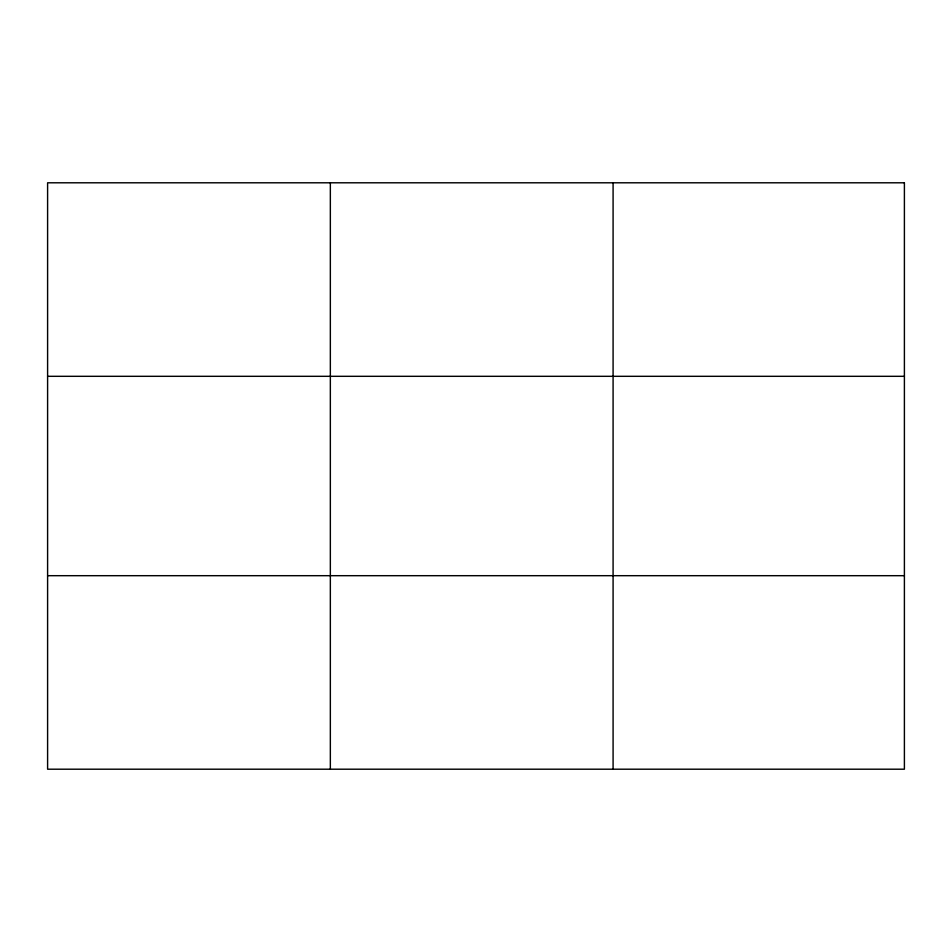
<?xml version="1.0" encoding="UTF-8"?>
<svg xmlns="http://www.w3.org/2000/svg" width="952" height="952" viewBox="0 0 952 952"><rect width="100%" height="100%" fill="white"/><g stroke="black" fill="none" stroke-linecap="round" stroke-linejoin="round"><path stroke-width="1.43" d="M330.344 769.204L330.344 182.796M613.088 769.204L613.088 182.796M47.6 376.314L904.4 376.314M47.6 575.686L904.4 575.686M904.4 182.796L47.6 182.796L47.6 769.204L904.4 769.204L904.4 182.796"/></g></svg>
